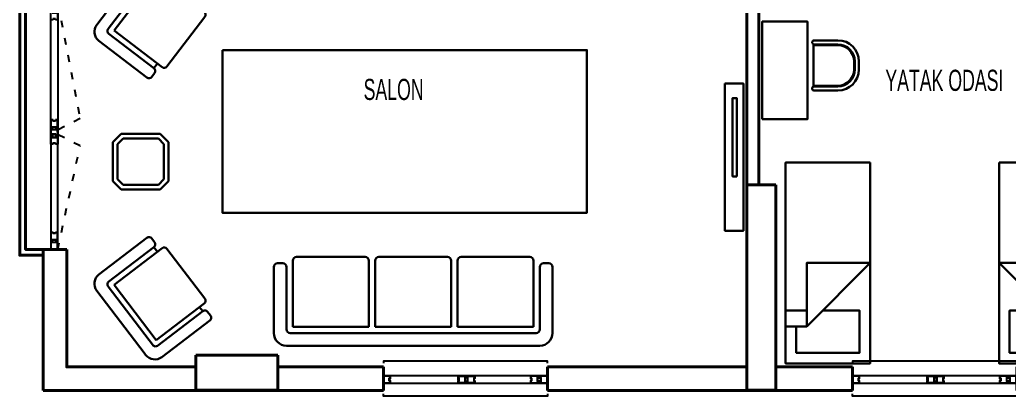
# Model space of a CAD drawing. Header units: millimetres. Extents: x 47 to 2260, y 29 to 1824.
# Drawn here: x 47 to 891, y 29 to 349 of the extents above; entities that cross this region are included whole.
import ezdxf

# ---------------------------------------------------------------- set-up
doc = ezdxf.new("R2010")
doc.units = ezdxf.units.MM
doc.linetypes.add('ACAD_ISO03W100', pattern=[30, 12, -18])
for name, color, linetype, lineweight in [('duvar_40', 45, 'Continuous', 40), ('PENC_25', 74, 'Continuous', 25), ('TEF', 145, 'Continuous', 30), ('yazı', 253, 'Continuous', 20)]:
    doc.layers.add(name, color=color, linetype=linetype, lineweight=lineweight)
doc.styles.add('ARIAL', font='Arial')

# ---------------------------------------------------------------- blocks, each defined once
blk = doc.blocks.new('b4')
at = {"layer": 'TEF', "linetype": 'ByBlock', "flags": 128}
for points in [[(648.384923, 294.893667), (664.226424, 294.893667), (664.226424, 169.535675), (648.384923, 169.535675)], [(658.580781, 215.810915), (654.990746, 215.810915), (654.990746, 282.638489), (658.580781, 282.638489)]]:
    blk.add_lwpolyline(points, close=True, dxfattribs=at)
blk = doc.blocks.new('39')
at = {"layer": 'duvar_40', "linetype": 'ByBlock'}
for p, q in [((87.226424, 363.655908), (67.226424, 363.655908)), ((87.226424, 153.655908), (67.226424, 153.655908))]:
    blk.add_line(p, q, dxfattribs=at)
at = {"layer": 'duvar_40', "linetype": 'ByBlock', "flags": 128}
for points in [[(67.226424, 148.655908), (47.226424, 148.655908), (47.226424, 368.655908), (67.226424, 368.655908)], [(67.226424, 153.655908), (52.226424, 153.655908), (52.226424, 363.655908), (67.226424, 363.655908)]]:
    blk.add_lwpolyline(points, dxfattribs=at)
at = {"layer": 'PENC_25'}
for p, q in [((73.597206, 363.655919), (73.597206, 363.655919)), ((73.597206, 363.655919), (79.597209, 363.655919)), ((79.597209, 363.655919), (73.597206, 363.655919)), ((73.597206, 357.631137), (73.597206, 363.655919)), ((73.597206, 363.655919), (76.597208, 363.655919)), ((73.797206, 357.831137), (73.797206, 363.23114)), ((73.797206, 363.23114), (75.397208, 363.23114)), ((75.397208, 363.23114), (75.397208, 363.23114)), ((75.397208, 363.23114), (77.797208, 363.23114)), ((76.597208, 363.655919), (76.597208, 363.655919)), ((76.597208, 363.655919), (76.597208, 363.655919)), ((76.597208, 363.655919), (76.597208, 363.655919)), ((76.597208, 363.655919), (79.597209, 363.655919)), ((77.797208, 363.23114), (77.797208, 363.23114)), ((77.797208, 363.23114), (79.397209, 363.23114)), ((79.397209, 363.23114), (79.397209, 355.831136)), ((79.597209, 363.655919), (79.597209, 363.655919)), ((79.597209, 363.655919), (79.597209, 355.631136)), ((78.097208, 357.631137), (73.597206, 357.631137)), ((73.597206, 349.11692), (73.597206, 357.331137)), ((73.597206, 357.331137), (75.097208, 357.331137)), ((78.297208, 357.831137), (73.797206, 357.831137)), ((73.797206, 349.31692), (73.797206, 357.131137)), ((73.797206, 357.131137), (74.897208, 357.131137)), ((74.897208, 357.131137), (74.897208, 355.131136)), ((74.897208, 355.131136), (79.397209, 355.131136)), ((75.097208, 357.331137), (75.097208, 355.331136)), ((75.097208, 355.331136), (79.597209, 355.331136)), ((78.097208, 355.631136), (78.097208, 357.631137)), ((79.597209, 355.631136), (78.097208, 355.631136)), ((78.297208, 355.831136), (78.297208, 357.831137)), ((79.397209, 355.831136), (78.297208, 355.831136)), ((79.397209, 355.131136), (79.397209, 349.31692)), ((79.597209, 355.331136), (79.597209, 349.11692)), ((75.597208, 349.11692), (73.597206, 349.11692)), ((73.597206, 253.655919), (73.597206, 349.11692)), ((75.397208, 349.31692), (73.797206, 349.31692)), ((77.797208, 350.01692), (75.397208, 350.01692)), ((75.397208, 350.01692), (75.397208, 349.31692)), ((77.597208, 349.81692), (75.597208, 349.81692)), ((75.597208, 349.81692), (75.597208, 349.11692)), ((77.597208, 349.11692), (77.597208, 349.81692)), ((79.597209, 349.11692), (77.597208, 349.11692)), ((77.797208, 349.31692), (77.797208, 350.01692)), ((79.397209, 349.31692), (77.797208, 349.31692)), ((79.597209, 349.11692), (79.597209, 253.655919)), ((73.597206, 263.955923), (73.597206, 255.95592)), ((75.597208, 263.955923), (73.597206, 263.955923)), ((73.797206, 263.755923), (73.797206, 256.15592)), ((75.397208, 263.755923), (73.797206, 263.755923)), ((75.397208, 263.055923), (75.397208, 263.755923)), ((77.797208, 263.055923), (75.397208, 263.055923)), ((75.597208, 263.255923), (75.597208, 263.955923)), ((77.597208, 263.255923), (75.597208, 263.255923)), ((79.597209, 263.955923), (77.597208, 263.955923)), ((77.597208, 263.955923), (77.597208, 263.255923)), ((79.397209, 263.755923), (77.797208, 263.755923)), ((77.797208, 263.755923), (77.797208, 263.055923)), ((79.397209, 258.155921), (79.397209, 263.755923)), ((79.597209, 257.955921), (79.597209, 263.955923)), ((73.597206, 255.95592), (75.097208, 255.95592)), ((78.097208, 255.65592), (73.597206, 255.65592)), ((73.597206, 255.65592), (73.597206, 253.655919)), ((73.597206, 251.655919), (73.597206, 253.655919)), ((73.597206, 253.655919), (73.597206, 168.194919)), ((73.797206, 256.15592), (74.897208, 256.15592)), ((78.297208, 255.45592), (73.797206, 255.45592)), ((73.797206, 255.45592), (73.797206, 253.655919)), ((73.797206, 251.855919), (73.797206, 253.655919)), ((74.897208, 256.15592), (74.897208, 258.155921)), ((74.897208, 258.155921), (79.397209, 258.155921)), ((75.097208, 255.95592), (75.097208, 257.955921)), ((75.097208, 257.955921), (79.597209, 257.955921)), ((79.597209, 257.655921), (78.097208, 257.655921)), ((78.097208, 257.655921), (78.097208, 255.65592)), ((79.397209, 257.455921), (78.297208, 257.455921)), ((78.297208, 257.455921), (78.297208, 255.45592)), ((79.397209, 253.655919), (79.397209, 257.455921)), ((79.397209, 253.655919), (79.397209, 249.855918)), ((79.597209, 253.655919), (79.597209, 257.655921)), ((79.597209, 253.655919), (79.597209, 249.655918)), ((79.597209, 168.194919), (79.597209, 253.655919)), ((78.097208, 251.655919), (73.597206, 251.655919)), ((73.597206, 243.355916), (73.597206, 251.355919)), ((73.597206, 251.355919), (75.097208, 251.355919)), ((78.297208, 251.855919), (73.797206, 251.855919)), ((73.797206, 243.555916), (73.797206, 251.155919)), ((73.797206, 251.155919), (74.897208, 251.155919)), ((74.897208, 251.155919), (74.897208, 249.155918)), ((74.897208, 249.155918), (79.397209, 249.155918)), ((75.097208, 251.355919), (75.097208, 249.355918)), ((75.097208, 249.355918), (79.597209, 249.355918)), ((78.097208, 249.655918), (78.097208, 251.655919)), ((79.597209, 249.655918), (78.097208, 249.655918)), ((78.297208, 249.855918), (78.297208, 251.855919)), ((79.397209, 249.855918), (78.297208, 249.855918)), ((79.397209, 249.155918), (79.397209, 243.555916)), ((79.597209, 249.355918), (79.597209, 243.355916)), ((75.597208, 243.355916), (73.597206, 243.355916)), ((75.397208, 243.555916), (73.797206, 243.555916)), ((77.797208, 244.255916), (75.397208, 244.255916)), ((75.397208, 244.255916), (75.397208, 243.555916)), ((77.597208, 244.055916), (75.597208, 244.055916)), ((75.597208, 244.055916), (75.597208, 243.355916)), ((77.597208, 243.355916), (77.597208, 244.055916)), ((79.597209, 243.355916), (77.597208, 243.355916)), ((77.797208, 243.555916), (77.797208, 244.255916)), ((79.397209, 243.555916), (77.797208, 243.555916)), ((73.597206, 168.194919), (73.597206, 159.980701)), ((75.597208, 168.194919), (73.597206, 168.194919)), ((73.797206, 167.994919), (73.797206, 160.180701)), ((75.397208, 167.994919), (73.797206, 167.994919)), ((74.897208, 160.180701), (74.897208, 162.180702)), ((74.897208, 162.180702), (79.397209, 162.180702)), ((75.097208, 159.980701), (75.097208, 161.980702)), ((75.097208, 161.980702), (79.597209, 161.980702)), ((75.397208, 167.294919), (75.397208, 167.994919)), ((77.797208, 167.294919), (75.397208, 167.294919)), ((75.597208, 167.494919), (75.597208, 168.194919)), ((77.597208, 167.494919), (75.597208, 167.494919)), ((79.597209, 168.194919), (77.597208, 168.194919)), ((77.597208, 168.194919), (77.597208, 167.494919)), ((79.397209, 167.994919), (77.797208, 167.994919)), ((77.797208, 167.994919), (77.797208, 167.294919)), ((79.597209, 161.680702), (78.097208, 161.680702)), ((78.097208, 161.680702), (78.097208, 159.680701)), ((79.397209, 161.480702), (78.297208, 161.480702)), ((78.297208, 161.480702), (78.297208, 159.480701)), ((79.397209, 162.180702), (79.397209, 167.994919)), ((79.397209, 154.080699), (79.397209, 161.480702)), ((79.597209, 161.980702), (79.597209, 168.194919)), ((79.597209, 153.655919), (79.597209, 161.680702)), ((73.597206, 159.980701), (75.097208, 159.980701)), ((78.097208, 159.680701), (73.597206, 159.680701)), ((73.597206, 159.680701), (73.597206, 153.655919)), ((73.597206, 153.655919), (73.597206, 153.655919)), ((73.597206, 153.655919), (79.597209, 153.655919)), ((79.597209, 153.655919), (73.597206, 153.655919)), ((73.597206, 153.655919), (76.597208, 153.655919)), ((73.797206, 160.180701), (74.897208, 160.180701)), ((78.297208, 159.480701), (73.797206, 159.480701)), ((73.797206, 159.480701), (73.797206, 154.080699)), ((73.797206, 154.080699), (75.397208, 154.080699)), ((75.397208, 154.080699), (75.397208, 154.080699)), ((75.397208, 154.080699), (77.797208, 154.080699)), ((76.597208, 153.655919), (76.597208, 153.655919)), ((76.597208, 153.655919), (76.597208, 153.655919)), ((76.597208, 153.655919), (76.597208, 153.655919)), ((76.597208, 153.655919), (79.597209, 153.655919)), ((77.797208, 154.080699), (77.797208, 154.080699)), ((77.797208, 154.080699), (79.397209, 154.080699)), ((79.597209, 153.655919), (79.597209, 153.655919))]:
    blk.add_line(p, q, dxfattribs=at)
at = {"layer": 'PENC_25', "linetype": 'ACAD_ISO03W100', "ltscale": 0.5}
for p, q in [((79.597198, 363.486261), (98.640095, 265.074043)), ((98.640095, 265.074043), (79.597198, 255.486262)), ((98.640095, 241.89848), (79.597198, 251.486261)), ((79.597198, 153.486261), (98.640095, 241.89848))]:
    blk.add_line(p, q, dxfattribs=at)
blk = doc.blocks.new('40')
at = {"layer": 'duvar_40', "linetype": 'ByBlock', "flags": 128}
for points in [[(357.226424, 53.655908), (357.226424, 33.644226)], [(497.226424, 53.655908), (497.226424, 33.644226)]]:
    blk.add_lwpolyline(points, dxfattribs=at)
at = {"layer": 'PENC_25'}
for p, q in [((482.687425, 45.864393), (363.201647, 45.864393)), ((363.201647, 39.86439), (482.687425, 39.86439))]:
    blk.add_line(p, q, dxfattribs=at)
at = {"layer": 'PENC_25', "flags": 128}
for points in [[(497.226424, 56.655908), (497.226424, 58.572874), (357.226424, 58.572874), (357.226424, 56.655908)], [(497.226424, 30.655908), (497.226424, 28.655908), (357.226424, 28.655908), (357.226424, 30.655908)]]:
    blk.add_lwpolyline(points, dxfattribs=at)
for points in [[(357.226424, 39.86439), (357.226424, 45.864393), (357.226424, 45.864393)], [(363.201647, 45.864393), (357.226424, 45.864393), (357.226424, 39.86439), (363.201647, 39.86439), (363.201647, 41.864391), (362.501647, 41.864391), (362.501647, 43.864391), (363.201647, 43.864391)], [(363.001647, 45.664393), (357.401644, 45.664393), (357.401644, 40.06439), (363.001647, 40.06439), (363.001647, 41.664391), (362.301647, 41.664391), (362.301647, 44.064391), (363.001647, 44.064391)], [(420.663777, 42.364391), (421.563777, 42.364391), (421.563777, 43.364391), (420.663777, 43.364391)], [(420.863777, 45.864393), (428.86378, 45.864393), (428.86378, 44.364391), (426.863779, 44.364391), (426.863779, 39.86439), (420.863777, 39.86439), (420.863777, 41.864391), (421.563777, 41.864391), (421.563777, 43.864391), (420.863777, 43.864391)], [(421.063777, 45.664393), (428.66378, 45.664393), (428.66378, 44.564391), (426.663779, 44.564391), (426.663779, 40.06439), (421.063777, 40.06439), (421.063777, 41.664391), (421.763777, 41.664391), (421.763777, 44.064391), (421.063777, 44.064391)], [(435.163782, 39.86439), (427.163779, 39.86439), (427.163779, 41.364391), (429.16378, 41.364391), (429.16378, 45.864393), (435.163782, 45.864393), (435.163782, 43.864391), (434.463782, 43.864391), (434.463782, 41.864391), (435.163782, 41.864391)], [(434.963782, 40.06439), (427.363779, 40.06439), (427.363779, 41.164391), (429.36378, 41.164391), (429.36378, 45.664393), (434.963782, 45.664393), (434.963782, 44.064391), (434.263782, 44.064391), (434.263782, 41.664391), (434.963782, 41.664391)], [(482.687425, 39.86439), (490.901643, 39.86439), (490.901643, 41.364391), (488.901641, 41.364391), (488.901641, 45.864393), (482.687425, 45.864393), (482.687425, 43.864391), (483.387425, 43.864391), (483.387425, 41.864391), (482.687425, 41.864391)], [(482.887425, 40.06439), (490.701643, 40.06439), (490.701643, 41.164391), (488.701641, 41.164391), (488.701641, 45.664393), (482.887425, 45.664393), (482.887425, 44.064391), (483.587425, 44.064391), (483.587425, 41.664391), (482.887425, 41.664391)], [(497.226424, 45.864393), (489.201641, 45.864393), (489.201641, 44.364391), (491.201643, 44.364391), (491.201643, 39.86439), (497.226424, 39.86439), (497.226424, 42.864391)], [(496.801645, 45.664393), (489.401641, 45.664393), (489.401641, 44.564391), (491.401643, 44.564391), (491.401643, 40.06439), (496.801645, 40.06439), (496.801645, 41.664391), (496.801645, 44.064391)], [(497.226424, 39.86439), (497.226424, 45.864393)]]:
    blk.add_lwpolyline(points, close=True, dxfattribs=at)
blk = doc.blocks.new('41')
at = {"layer": 'duvar_40', "linetype": 'ByBlock', "flags": 128}
for points in [[(757.226424, 53.655908), (757.226424, 33.644226)], [(897.226424, 53.655908), (897.226424, 33.644226)]]:
    blk.add_lwpolyline(points, dxfattribs=at)
at = {"layer": 'PENC_25'}
for p, q in [((882.687425, 45.864393), (763.201647, 45.864393)), ((763.201647, 39.86439), (882.687425, 39.86439))]:
    blk.add_line(p, q, dxfattribs=at)
at = {"layer": 'PENC_25', "flags": 128}
for points in [[(897.226424, 56.655908), (897.226424, 58.572874), (757.226424, 58.572874), (757.226424, 56.655908)], [(897.226424, 30.655908), (897.226424, 28.655908), (757.226424, 28.655908), (757.226424, 30.655908)]]:
    blk.add_lwpolyline(points, dxfattribs=at)
for points in [[(757.226424, 39.86439), (757.226424, 45.864393), (757.226424, 45.864393)], [(763.201647, 45.864393), (757.226424, 45.864393), (757.226424, 39.86439), (763.201647, 39.86439), (763.201647, 41.864391), (762.501647, 41.864391), (762.501647, 43.864391), (763.201647, 43.864391)], [(763.001647, 45.664393), (757.401644, 45.664393), (757.401644, 40.06439), (763.001647, 40.06439), (763.001647, 41.664391), (762.301647, 41.664391), (762.301647, 44.064391), (763.001647, 44.064391)], [(820.663777, 42.364391), (821.563777, 42.364391), (821.563777, 43.364391), (820.663777, 43.364391)], [(820.863777, 45.864393), (828.86378, 45.864393), (828.86378, 44.364391), (826.863779, 44.364391), (826.863779, 39.86439), (820.863777, 39.86439), (820.863777, 41.864391), (821.563777, 41.864391), (821.563777, 43.864391), (820.863777, 43.864391)], [(821.063777, 45.664393), (828.66378, 45.664393), (828.66378, 44.564391), (826.663779, 44.564391), (826.663779, 40.06439), (821.063777, 40.06439), (821.063777, 41.664391), (821.763777, 41.664391), (821.763777, 44.064391), (821.063777, 44.064391)], [(835.163782, 39.86439), (827.163779, 39.86439), (827.163779, 41.364391), (829.16378, 41.364391), (829.16378, 45.864393), (835.163782, 45.864393), (835.163782, 43.864391), (834.463782, 43.864391), (834.463782, 41.864391), (835.163782, 41.864391)], [(834.963782, 40.06439), (827.363779, 40.06439), (827.363779, 41.164391), (829.36378, 41.164391), (829.36378, 45.664393), (834.963782, 45.664393), (834.963782, 44.064391), (834.263782, 44.064391), (834.263782, 41.664391), (834.963782, 41.664391)], [(882.687425, 39.86439), (890.901643, 39.86439), (890.901643, 41.364391), (888.901641, 41.364391), (888.901641, 45.864393), (882.687425, 45.864393), (882.687425, 43.864391), (883.387425, 43.864391), (883.387425, 41.864391), (882.687425, 41.864391)], [(882.887425, 40.06439), (890.701643, 40.06439), (890.701643, 41.164391), (888.701641, 41.164391), (888.701641, 45.664393), (882.887425, 45.664393), (882.887425, 44.064391), (883.587425, 44.064391), (883.587425, 41.664391), (882.887425, 41.664391)], [(897.226424, 45.864393), (889.201641, 45.864393), (889.201641, 44.364391), (891.201643, 44.364391), (891.201643, 39.86439), (897.226424, 39.86439), (897.226424, 42.864391)], [(896.801645, 45.664393), (889.401641, 45.664393), (889.401641, 44.564391), (891.401643, 44.564391), (891.401643, 40.06439), (896.801645, 40.06439), (896.801645, 41.664391), (896.801645, 44.064391)], [(897.226424, 39.86439), (897.226424, 45.864393)]]:
    blk.add_lwpolyline(points, close=True, dxfattribs=at)
blk = doc.blocks.new('kjnklnlkfşfg')
at = {"layer": 'TEF'}
for p, q in [((55325.97592, 10955.358673), (55321.531476, 10955.358673)), ((55334.864809, 10899.803117), (55334.864809, 10957.580895)), ((55398.198142, 10960.914228), (55338.198142, 10960.914228)), ((55401.531476, 10899.803117), (55401.531476, 10957.580895)), ((55409.941597, 10955.358673), (55414.386041, 10955.358673)), ((55318.198142, 10894.247562), (55318.198142, 10952.02534)), ((55329.309254, 10897.580895), (55329.309254, 10952.02534)), ((55329.309254, 10952.02534), (55334.864809, 10952.02534)), ((55401.531476, 10952.02534), (55406.608263, 10952.02534)), ((55406.608263, 10897.580895), (55406.608263, 10952.02534)), ((55417.719374, 10894.247562), (55417.719374, 10952.02534)), ((55401.531476, 10899.803117), (55334.864809, 10899.803117)), ((55404.309254, 10894.247562), (55332.642587, 10894.247562)), ((55404.309254, 10883.136451), (55329.309254, 10883.136451)), ((55404.309254, 10883.136451), (55406.608434, 10883.136451))]:
    blk.add_line(p, q, dxfattribs=at)
for centre, radius, start, end in [((55321.531476, 10952.02534), 3.333333, 90, 180), ((55325.97592, 10952.02534), 3.333333, 0, 90), ((55338.198142, 10957.580895), 3.333333, 90, 180), ((55398.198142, 10957.580895), 3.333333, 0, 90), ((55409.941597, 10952.02534), 3.333333, 90, 180), ((55414.386041, 10952.02534), 3.333333, 0, 90), ((55332.642587, 10897.580895), 3.333333, 180, 270), ((55403.27493, 10897.580895), 3.333333, 270, 0), ((55329.309254, 10894.247562), 11.111111, 180, 270), ((55406.608263, 10894.247562), 11.111111, 270, 0)]:
    blk.add_arc(centre, radius, start, end, dxfattribs=at)
blk = doc.blocks.new('rttrtr')
at = {"layer": 'TEF'}
for p, q in [((-389.510033, 6064.436817), (-462.410033, 6064.436817)), ((-389.510033, 6064.436817), (-316.610033, 6064.436817)), ((-469.700033, 6057.146817), (-469.700033, 6019.238817)), ((-462.410033, 6054.959817), (-462.410033, 6019.238817)), ((-389.510033, 6057.146817), (-460.223033, 6057.146817)), ((-458.765033, 6053.501817), (-458.765033, 6015.593817)), ((-415.025033, 6053.501817), (-458.765033, 6053.501817)), ((-415.025033, 6053.501817), (-415.025033, 6015.593817)), ((-411.380033, 6053.501817), (-411.380033, 6015.593817)), ((-389.510033, 6053.501817), (-411.380033, 6053.501817)), ((-389.510033, 6057.146817), (-318.797033, 6057.146817)), ((-389.510033, 6053.501817), (-367.640033, 6053.501817)), ((-367.640033, 6053.501817), (-367.640033, 6015.593817)), ((-363.995033, 6053.501817), (-320.255033, 6053.501817)), ((-363.995033, 6053.501817), (-363.995033, 6015.593817)), ((-320.255033, 6053.501817), (-320.255033, 6015.593817)), ((-316.610033, 6054.959817), (-316.610033, 6019.238817)), ((-309.320033, 6057.146817), (-309.320033, 6019.238817)), ((-464.597033, 6017.051817), (-467.513033, 6017.051817)), ((-417.212033, 6013.406817), (-456.578033, 6013.406817)), ((-389.510033, 6013.406817), (-409.193033, 6013.406817)), ((-389.510033, 6013.406817), (-369.827033, 6013.406817)), ((-361.808033, 6013.406817), (-322.442033, 6013.406817)), ((-314.423033, 6017.051817), (-311.507033, 6017.051817))]:
    blk.add_line(p, q, dxfattribs=at)
for centre, radius, start, end in [((-462.410033, 6057.146817), 7.29, 90, 180), ((-316.610033, 6057.146817), 7.29, 0, 90), ((-460.223033, 6054.959817), 2.187, 90, 180), ((-318.797033, 6054.959817), 2.187, 0, 90), ((-467.513033, 6019.238817), 2.187, 180, 270), ((-464.597033, 6019.238817), 2.187, 270, 0), ((-314.423033, 6019.238817), 2.187, 180, 270), ((-311.507033, 6019.238817), 2.187, 270, 0), ((-456.578033, 6015.593817), 2.187, 180, 270), ((-417.212033, 6015.593817), 2.187, 270, 0), ((-409.193033, 6015.593817), 2.187, 180, 270), ((-369.827033, 6015.593817), 2.187, 270, 0), ((-361.808033, 6015.593817), 2.187, 180, 270), ((-322.442033, 6015.593817), 2.187, 270, 0)]:
    blk.add_arc(centre, radius, start, end, dxfattribs=at)
blk = doc.blocks.new('YAT80')
at = {"flags": 128}
blk.add_lwpolyline([(80, -190), (80, 0), (0, 0), (0, -190)], close=True, dxfattribs=at)
for points in [[(35, -50), (70, -50), (70, -10), (10, -10), (10, -35)], [(0, -35), (20, -35), (80, -95), (20, -95), (20, -35)], [(0, -50), (20, -50)]]:
    blk.add_lwpolyline(points, dxfattribs=at)
blk = doc.blocks.new('kjnknlnkldfldf')
at = {"layer": 'TEF'}
for p, q in [((57632.193034, 10880.081809), (57609.471988, 10880.081809)), ((57632.193034, 10876.248476), (57609.471988, 10876.248476)), ((57632.471988, 10875.481809), (57609.471988, 10875.481809)), ((57632.471988, 10837.148476), (57632.471988, 10875.481809)), ((57633.726368, 10878.548476), (57633.726368, 10877.781809)), ((57589.538655, 10860.148476), (57589.538655, 10852.481809)), ((57593.371988, 10860.148476), (57593.371988, 10852.481809)), ((57594.138655, 10860.148476), (57594.138655, 10852.481809)), ((57609.471988, 10837.148476), (57632.471988, 10837.148476)), ((57609.471988, 10836.381809), (57632.193034, 10836.381809)), ((57609.471988, 10832.548476), (57632.193034, 10832.548476)), ((57633.726368, 10834.848476), (57633.726368, 10834.081809))]:
    blk.add_line(p, q, dxfattribs=at)
at = {"layer": 'TEF', "flags": 128}
blk.add_lwpolyline([(57681.15439, 10907.269677), (57638.249906, 10907.269677), (57638.249906, 10814.747063), (57681.15439, 10814.747063)], close=True, dxfattribs=at)
for points in [[(57620.268413, 10875.481809), (57620.268413, 10876.248476)], [(57620.268413, 10836.381809), (57620.268413, 10837.148476)]]:
    blk.add_lwpolyline(points, dxfattribs=at)
at = {"layer": 'TEF'}
for centre, radius, start, end in [((57609.471988, 10860.148476), 19.933333, 90, 180), ((57609.471988, 10860.148476), 16.1, 90, 180), ((57609.471988, 10860.148476), 15.333333, 90, 180), ((57632.193034, 10878.548476), 1.533333, 0, 90), ((57632.193034, 10877.781809), 1.533333, 270, 0), ((57609.471988, 10852.481809), 19.933333, 180, 270), ((57609.471988, 10852.481809), 16.1, 180, 270), ((57609.471988, 10852.481809), 15.333333, 180, 270), ((57632.193034, 10834.848476), 1.533333, 0, 90), ((57632.193034, 10834.081809), 1.533333, 270, 0)]:
    blk.add_arc(centre, radius, start, end, dxfattribs=at)

msp = doc.modelspace()

# ---------------------------------------------------------------- linework, layer by layer
at = {"layer": 'duvar_40', "linetype": 'ByBlock'}
for p, q in [((667.226424, 433.644281), (667.226424, 208.644198)), ((677.226424, 433.644281), (677.226424, 208.644198)), ((667.226424, 33.655908), (667.226424, 208.644198)), ((667.226424, 208.644198), (691.826483, 208.644198)), ((691.826483, 208.644198), (691.826483, 33.655908)), ((67.226424, 153.655908), (67.226424, 33.644226)), ((197.226424, 33.655908), (197.226424, 63.655908)), ((197.226424, 63.655908), (267.226424, 63.655908)), ((267.226424, 63.655908), (267.226424, 33.655908)), ((267.226424, 33.655908), (197.226424, 33.655908)), ((691.826483, 33.655908), (667.226424, 33.655908))]:
    msp.add_line(p, q, dxfattribs=at)
at = {"layer": 'duvar_40', "linetype": 'ByBlock', "flags": 128}
for points in [[(87.226424, 153.655908), (87.226424, 53.644226), (197.226424, 53.644226)], [(267.226424, 53.644226), (357.226424, 53.644226)], [(497.226424, 53.644226), (667.226424, 53.644226)], [(691.826483, 53.644226), (757.226424, 53.644226)], [(67.226424, 33.644226), (357.226424, 33.644226)], [(497.226424, 33.644226), (757.226424, 33.644226)]]:
    msp.add_lwpolyline(points, dxfattribs=at)
at = {"layer": 'TEF'}
for p, q in [((126.649461, 245.063472, 76.92855), (133.704419, 252.11843, 76.92855)), ((126.649461, 245.063472, 76.92855), (126.649461, 211.765982, 76.92855)), ((130.600078, 243.427072, 76.92855), (135.340819, 248.167813, 76.92855)), ((167.001909, 252.11843, 76.92855), (133.704419, 252.11843, 76.92855)), ((165.36551, 248.167813, 76.92855), (135.340819, 248.167813, 76.92855)), ((165.36551, 248.167813, 76.92855), (170.106251, 243.427072, 76.92855)), ((167.001909, 252.11843, 76.92855), (174.056868, 245.063472, 76.92855)), ((174.056868, 211.765982, 76.92855), (174.056868, 245.063472, 76.92855)), ((130.600078, 243.427072, 76.92855), (130.600078, 213.402381, 76.92855)), ((170.106251, 213.402381, 76.92855), (170.106251, 243.427072, 76.92855)), ((133.704419, 204.711023, 76.92855), (126.649461, 211.765982, 76.92855)), ((135.340819, 208.66164, 76.92855), (130.600078, 213.402381, 76.92855)), ((165.36551, 208.66164, 76.92855), (170.106251, 213.402381, 76.92855)), ((167.001909, 204.711023, 76.92855), (174.056868, 211.765982, 76.92855)), ((133.704419, 204.711023, 76.92855), (167.001909, 204.711023, 76.92855)), ((135.340819, 208.66164, 76.92855), (165.36551, 208.66164, 76.92855))]:
    msp.add_line(p, q, dxfattribs=at)
at = {"layer": 'TEF', "flags": 128}
msp.add_lwpolyline([(219.9946, 323.476057), (530.747806, 323.476057), (530.747806, 184.982746), (219.9946, 184.982746)], close=True, dxfattribs=at)

# ---------------------------------------------------------------- block references
for name in ['39', 'b4', '40', '41']:
    msp.add_blockref(name, (0, 0))
at = {"layer": 'TEF', "linetype": 'ByBlock'}
for name, p, xscale, yscale, zscale, rotation in [('kjnklnlkfşfg', (-37399.814818, -32899.63139, 76.92855), -0.888889, 0.888889, 0.888889, 232.676089), ('kjnknlnkldfldf', (52593.265397, 10081.07163), 0.9, 0.9, 0.9, 180), ('YAT80', (700.226424, 56.644226), -0.9, 0.9, 0.9, 180), ('YAT80', (954.226424, 56.644226), 0.9, 0.9, 0.9, 180), ('kjnklnlkfşfg', (-37399.814818, 33363.268376, 76.92855), 0.888889, 0.888889, 0.888889, 307.323911)]:
    msp.add_blockref(name, p, dxfattribs=dict(at, xscale=xscale, yscale=yscale, zscale=zscale, rotation=rotation))
at = {"layer": 'TEF', "xscale": -1.481481, "yscale": 1.481481, "zscale": 1.481481, "rotation": 180}
msp.add_blockref('rttrtr', (959.663273, 9056.005649, 76.92855), dxfattribs=at)

# ---------------------------------------------------------------- texts
at = {"layer": 'yazı', "style": 'ARIAL', "width": 0.6}
for s, p in [('YATAK ODASI', (785.251402, 288.735078, -6562.999728)), ('SALON', (340.380041, 280.967214, -6562.999728))]:
    msp.add_text(s, height=18, dxfattribs=at).set_placement(p)

doc.saveas('drawing.dxf')
